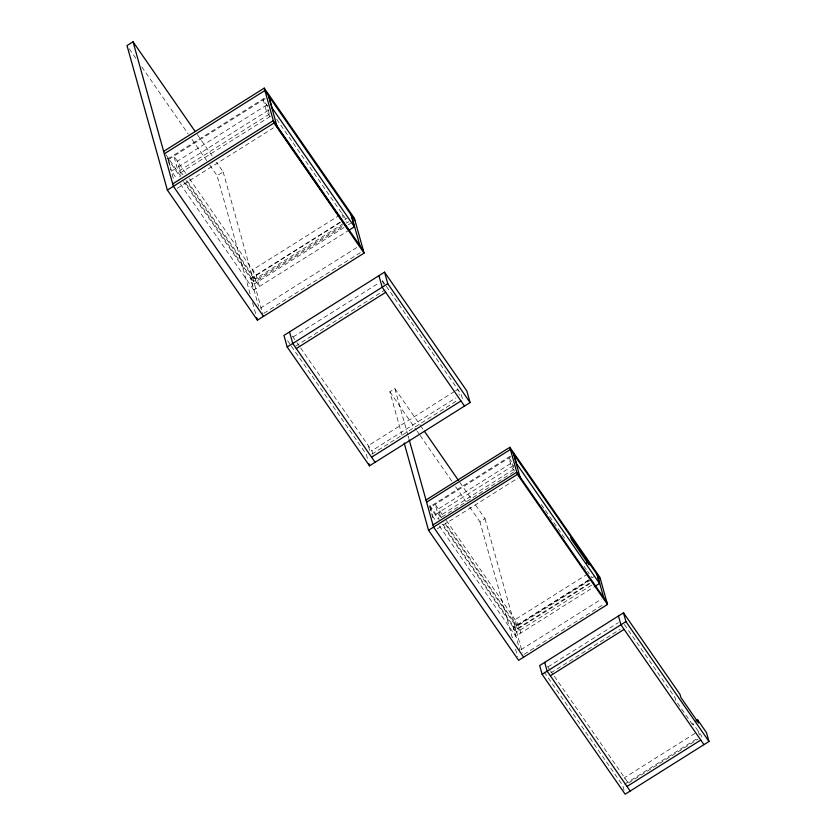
<?xml version="1.0" encoding="UTF-8"?>
<svg xmlns="http://www.w3.org/2000/svg" width="836" height="836" viewBox="0 0 836 836"><rect width="100%" height="100%" fill="white"/><g stroke="black" fill="none" stroke-linecap="round" stroke-linejoin="round"><path stroke-width="0.63" stroke-dasharray="4.18 3.13" d="M167.848 158.882L265.127 97.707M265.137 98.711L168.266 159.634L171.171 170.042M268.366 110.279L171.495 171.192L176.689 178.695M269.359 114.135L179.949 170.377L182.896 174.63M177.357 188.299L273.529 127.814M250.089 293.77L217.109 175.664L223.149 171.871L216.503 162.268M339.865 215.019L252.65 269.871L255.879 281.429L345.299 225.187M340.085 222.198L250.601 278.482L253.82 290.04L348.831 230.287M340.419 222.439L250.884 278.754L258.585 306.342M344.85 219.659L347.055 218.269M343.523 223.473L255.21 279.015L187.327 181.025M342.175 225.824L253.747 281.439L184.317 181.224M346.606 223.045L348.811 221.655M343.962 227.538L254.416 283.853L183.512 181.506M348.382 224.759L350.587 223.369M260.393 308.16L357.672 246.975M263.925 313.26L361.204 252.085M293.06 337.002L379.168 282.84M295.62 346.146L385.041 289.914M402.064 435.462L389.869 391.802L394.895 388.635L420.748 425.952M454.429 391.488L368.331 445.64L369.616 450.27M455.536 390.799L457.741 389.409L459.361 395.188M372.825 454.209L371.863 450.74L455.756 397.978M371.989 454.094L458.097 399.942M510.305 456.132L429.777 506.773L433.121 518.759M511.015 456.707L430.206 507.525L432.306 515.06M513.471 465.495L432.661 516.314L436.361 521.664M514.035 469.184L440.258 515.572L441.732 517.703M441.972 517.056L514.631 471.347M437.238 528.843L517.756 478.202M512.363 637.889L479.969 521.863L485.005 518.696L474.66 503.774M587.76 573.935L515.091 619.643L517.547 628.432L590.216 582.723M588.732 579.912L513.241 627.387L515.697 636.186L593.393 587.321M594.051 576.568L592.034 577.833L587.624 571.458M588.534 580.487L513.523 627.658L519.877 650.418M590.707 579.87L516.941 626.258L445.421 523.022M590.007 583.601L516.105 630.083L442.244 523.472M591.71 585.085L516.7 632.256L442.108 524.569M520.985 649.729L601.502 599.088M524.162 654.316L603.582 604.365M547.883 666.971L618.347 622.653M550.83 672.907L620.197 629.278M695.019 733.339L624.555 777.658L625.255 780.166M624.722 784.147L697.099 738.616M628.609 782.893L697.976 739.264M267.719 106.308L263.277 99.892L266.496 111.449L270.948 117.866M276.622 119.161L345.602 218.729L346.574 222.198M541.31 504.599L565.533 539.575M583.936 566.15L586.882 570.392M624.346 624.461L675.007 697.6L675.843 700.61L693.514 726.108L692.668 723.098L701.508 735.847L702.209 738.366M514.422 471.044L511.454 466.76L508.999 457.971L512.186 462.559L438.409 508.957L440.865 517.745L437.688 513.158L435.232 504.359L443.383 516.136M382.658 281.011L385.626 285.295M386.368 286.372L461.273 394.508L462.569 399.127M421.49 427.018L422.964 429.15M459.894 482.456L470.971 498.444M389.869 391.802L416.453 430.174M417.195 431.24L419.411 434.438M420.153 435.504L451.91 481.348M455.599 486.677L465.934 501.61M469.633 506.94L479.969 521.863M197.296 134.554L212.814 156.938M129.225 48.791L135.871 58.384M141.786 66.922L188.309 134.084M192.008 139.413L206.774 160.731M209.731 165.005L217.109 175.664M446.351 520.42L518.268 624.231L520.723 633.019L443.811 521.998M547.664 666.658L549.889 669.876M550.631 670.942L553.599 675.227M554.341 676.293L627.731 782.245M429.694 505.352L439.287 519.208M429.558 506.449L438.357 519.302M544.121 671.966L622.705 785.412L624.105 790.428M439.328 525.948L515.697 636.186M185.728 173.251L173.857 156.123L177.086 167.681L182.833 175.978M189.427 178.611L256.182 274.971L259.411 286.529L185.979 180.534M292.495 336.176L296.205 341.537M296.947 342.603L299.915 346.888M300.657 347.954L371.863 450.74M165.852 154.576L181.37 176.96M167.263 158.046L180.137 176.772M180.398 184.045L253.82 290.04M287.647 340.764L290.615 345.049M291.356 346.114L366.272 454.261L368.206 461.19M698.321 731.26L699.377 735.032M512.531 463.813L514.286 470.093M485.005 518.696L522.395 652.613M515.498 649.112L517.588 656.594M382.48 280.76L383.452 284.23M394.895 388.635L407.79 434.793M408.135 436.037L408.825 438.534M342.07 213.629L343.356 218.259M223.149 171.871L262.817 313.96M252.545 302.569L255.701 313.876M168.193 160.136L173.804 180.21M266.809 104.991L177.389 161.223L180.618 172.78L270.038 116.549L266.809 104.991"/><path stroke-width="1.25" d="M195.081 131.356L133.049 41.8L127.009 45.593L167.357 190.096L257.457 320.157L364.088 253.099L354.339 218.175L264.239 88.114L163.637 151.379M164.316 153.782L264.907 90.518L355.007 220.589M172.718 183.889L273.309 120.624L363.42 250.685M167.357 190.096L273.989 123.028L264.239 88.114M351.193 215.218L354.422 226.775L348.831 230.287L276.141 125.369M384.539 272.149L283.947 335.414L287.166 346.971L369.502 465.819L470.093 402.555L466.864 390.987L384.539 272.149L387.768 283.707L470.093 402.555M287.166 346.971L387.768 283.707M296.289 348.56L385.709 292.318M371.56 457.198L460.97 400.966M425.994 500.022L509.824 447.302L599.924 577.362L607.49 604.459L518.634 660.346L428.534 530.275L404.154 442.944M426.6 502.185L510.43 449.465L600.53 579.526M432.954 524.945L516.784 472.225L606.884 602.286M428.534 530.275L517.39 474.388L509.824 447.302M586.224 563.182L588.23 561.917L589.077 564.927L571.406 539.429L570.57 536.419M594.49 586.621L599.527 583.465L597.071 574.666M697.705 719.932L698.541 722.952L680.87 697.443L680.034 694.434L623.499 612.819L539.669 665.54L542.125 674.338L625.161 794.2L708.991 741.48L706.535 732.691L697.705 719.932L695.688 721.207M542.125 674.338L625.955 621.618L623.499 612.819M550.339 675.76L624.105 629.372M627.01 786.446L700.777 740.048M354.422 226.775L272.087 107.928L268.858 96.37M599.527 583.465L516.481 463.593L514.035 454.805M625.955 621.618L708.991 741.48M273.989 123.028L364.088 253.099M517.39 474.388L607.49 604.459M703.964 744.646L620.918 624.774L618.473 615.986M464.502 406.066L382.177 287.218L378.948 275.661M424.437 431.282L458.41 480.324M630.187 791.034L547.152 671.172L544.696 662.384M523.66 657.18L433.56 527.108L409.18 439.788M375.092 462.298L292.757 343.46L289.528 331.892M263.497 316.363L173.386 186.303L133.049 41.8M597.353 574.938L603.707 597.698M513.607 454.052L519.961 476.813M351.475 215.489L359.888 245.585M268.44 95.617L276.841 125.724M368.854 463.499L369.502 465.819M256.756 317.649L257.457 320.157"/></g></svg>
